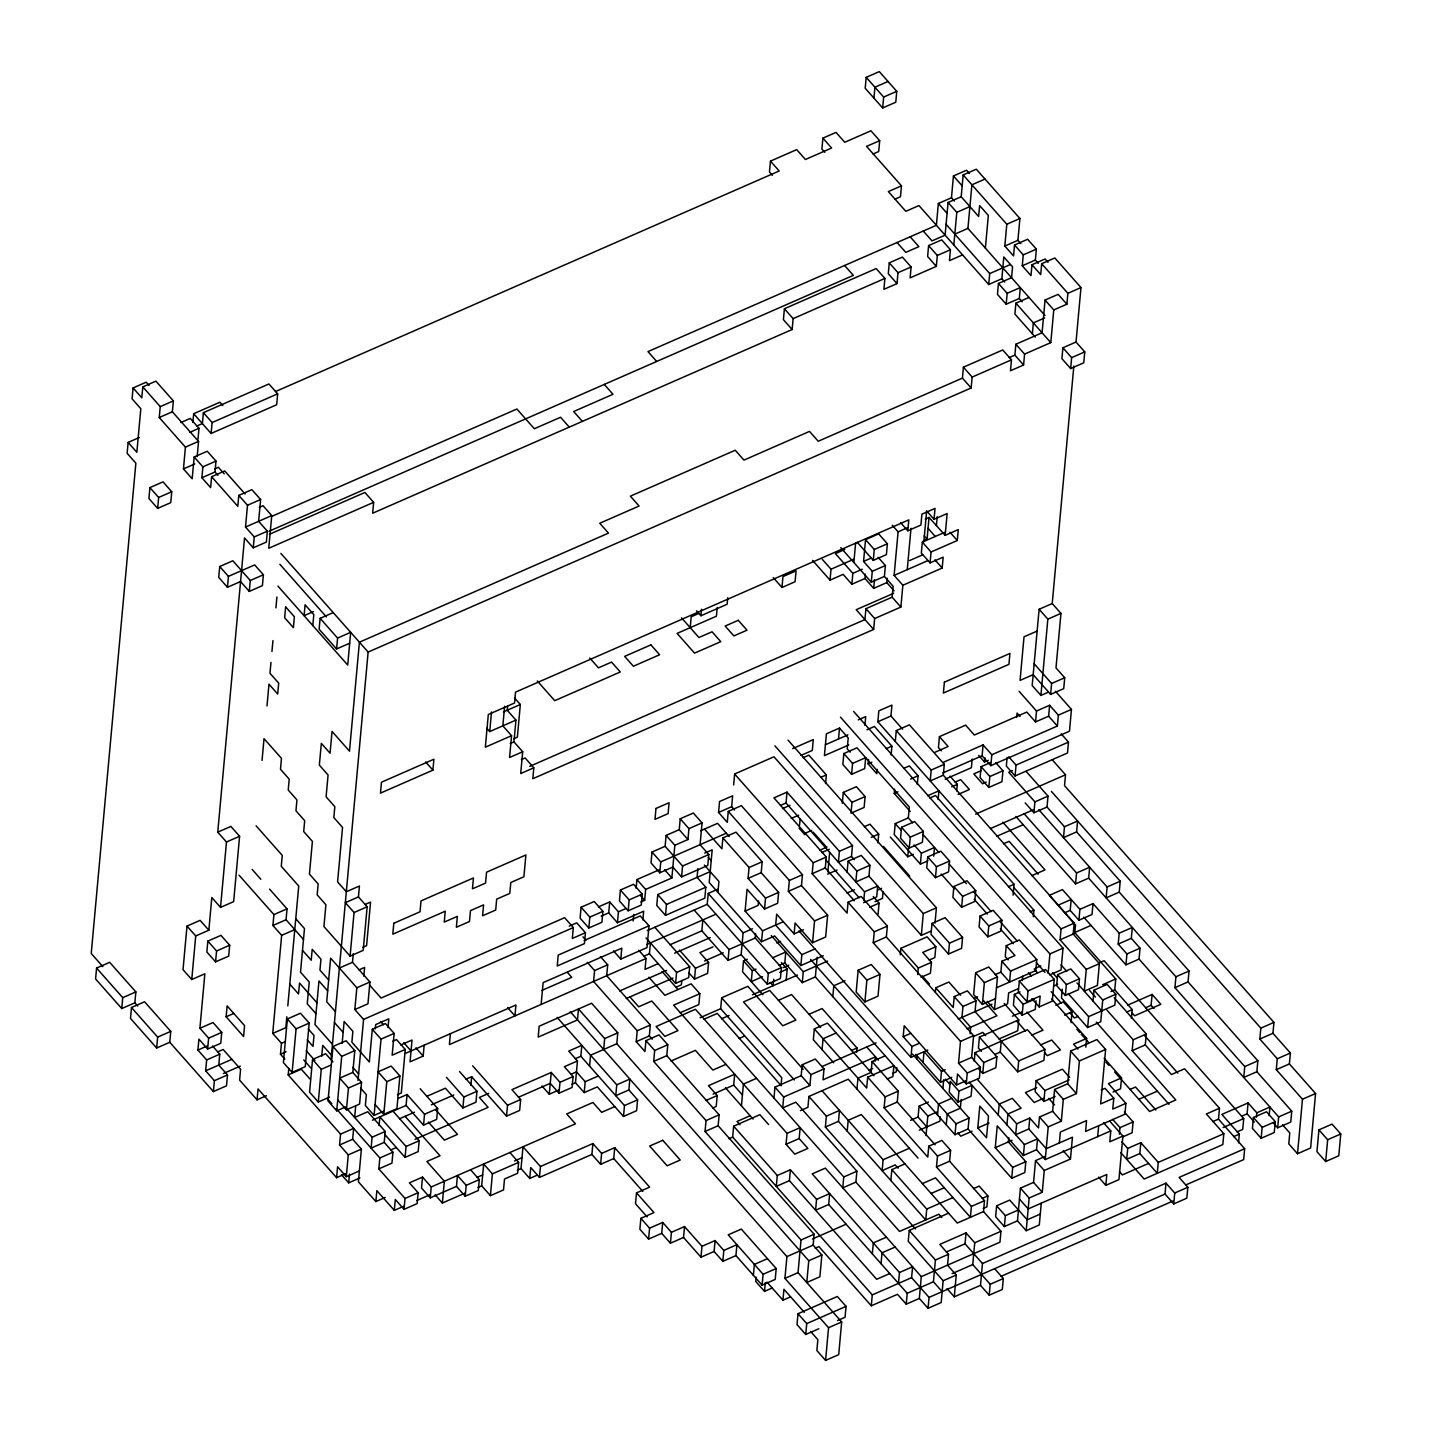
<?xml version="1.0" encoding="UTF-8"?>
<svg xmlns="http://www.w3.org/2000/svg" width="1432" height="1432" viewBox="0 0 1432 1432"><rect width="100%" height="100%" fill="white"/><g stroke="black" fill="none" stroke-linecap="round" stroke-linejoin="round"><path stroke-width="1.5" d="M139.351 437.494L128.128 442.416L127.126 453.317L135.861 463.18L91.236 953.497L102.871 966.654M149.107 385.494L146.189 382.201L133.087 387.947L132.084 398.83L140.819 408.693L136.846 452.279L128.128 442.416M197.151 456.629L198.547 441.378L172.359 411.79L173.362 400.888L155.909 381.163L142.806 386.909L141.804 397.81L133.087 387.947M96.571 968.068L95.586 978.969L121.756 1008.558L134.859 1002.812L135.861 991.911L109.673 962.322L96.571 968.068L122.74 997.657L121.756 1008.558M149.912 487.614L148.928 498.515L157.645 508.378L170.766 502.632L171.751 491.731L163.033 481.868L149.912 487.614L158.648 497.477L157.645 508.378M217.915 475.281L214.997 472.005L215.999 461.104L207.264 451.241L194.161 456.987L192.174 478.771L183.457 468.908L185.426 447.124L159.256 417.535L160.259 406.634L142.806 386.909M131.476 1007.519L130.473 1018.421L156.661 1048.009L169.764 1042.263L170.748 1031.362L144.578 1001.774L131.476 1007.519L157.645 1037.108L156.661 1048.009M192.873 422.422L193.66 413.723L219.884 402.231L222.801 405.525M198.01 439.176L198.994 428.293L190.277 418.43L180.915 422.53M193.66 413.723L211.113 433.449L276.662 404.737L277.665 393.836L268.93 383.973L203.38 412.685L202.395 423.586L196.775 426.038M245.087 493.986L224.717 470.967L211.614 476.713L210.611 487.614L201.894 477.733L202.879 466.85L194.161 456.987M211.113 433.449L212.115 422.547L203.38 412.685M191.763 979.524L195.719 935.955L208.839 930.209L200.104 920.346L187.001 926.092L183.028 969.661L191.763 979.524L204.865 973.796L199.907 1028.266L208.642 1038.128L207.64 1049.029L220.743 1043.284L221.745 1032.4L213.01 1022.538L199.907 1028.266M249.293 591.398L250.278 580.497L232.825 560.771L219.722 566.517L218.738 577.418L227.455 587.281L240.558 581.535L249.293 591.398L262.396 585.652L263.399 574.769L254.663 564.906L228.44 576.38L227.455 587.281M217.754 832.153L230.874 826.407L239.591 836.27L233.649 901.641L220.528 907.387L226.489 842.016L217.754 832.153L244.532 537.949L253.249 547.812L266.37 542.084L267.354 531.183L258.637 521.32L260.606 499.517L251.889 489.655L238.786 495.4L237.784 506.302L211.614 476.713M212.491 1045.969L219.758 1054.185L218.774 1065.086L227.491 1074.949L226.507 1085.832L213.386 1091.578L214.388 1080.677L205.653 1070.814L206.656 1059.931L197.92 1050.068L198.923 1039.167L207.64 1049.029M207.837 941.11L206.852 951.994L215.57 961.857L228.69 956.129L229.675 945.227L220.958 935.364L207.837 941.11L216.572 950.973L215.57 961.857M208.839 930.209L211.811 897.524L220.528 907.387M253.249 547.812L254.252 536.928L245.516 527.066L247.503 505.263L238.786 495.4M226.131 1016.792L227.115 1005.891L244.568 1025.616L243.583 1036.517L226.131 1016.792L233.613 1013.516M259.264 507.358L263.023 505.711L271.74 515.574L268.769 548.259L373.645 502.346L364.909 492.465L269.395 534.297M262.038 760.446L264.025 738.644L281.478 758.369L280.493 769.27L289.21 779.133L288.226 790.034L296.943 799.897L295.959 810.798L304.676 820.661L303.691 831.545L312.409 841.407L309.437 874.093L318.155 883.974L317.17 894.857L325.905 904.72L323.918 926.522L350.088 956.111L363.191 950.365L367.165 906.778L358.447 896.915L359.432 886.014L346.329 891.76L337.594 881.897L342.552 827.428L333.835 817.565L334.82 806.663L326.102 796.801L328.071 774.998L319.354 765.135L321.341 743.351L330.058 753.214L332.045 731.43L349.498 751.156L359.414 642.198L608.493 533.116L599.757 523.253L639.084 506.033L630.366 496.17L735.225 450.239L743.96 460.102L809.51 431.39L818.227 441.253L962.429 378.102L963.414 367.201L1002.74 349.981L1011.475 359.844L1010.473 370.745L1023.594 364.999L1024.578 354.116L1015.861 344.253L1042.066 332.761L1045.056 300.076L1058.159 294.33L1066.876 304.193L1053.773 309.939L1050.802 342.624L1024.578 354.116M266.996 705.958L268.983 684.174L277.701 694.037L278.703 683.136L269.968 673.273L270.97 662.372M271.955 651.488L272.957 640.587M275.929 607.902L276.913 597.001M266.424 1095.731L257.062 1099.83L258.046 1088.929L336.592 1177.695L345.953 1173.596M284.825 1059.107L280.457 1054.185L281.46 1043.284L272.724 1033.421L281.656 935.347L272.921 925.484L273.924 914.601L239.019 875.149M303.495 939.482L286.042 919.756L287.026 908.855L269.574 889.129M312.803 625.569L313.805 614.668L305.07 604.805L304.085 615.688L313.447 611.589M333.244 612.592L320.124 618.338L319.139 629.239L336.592 648.965L349.694 643.219M286.83 1016.774L285.845 1027.675L272.724 1033.421M287.814 1005.891L298.733 886.032L281.281 866.306L282.265 855.405L256.095 825.817M287.367 1018.975L283.393 1062.562L292.128 1072.425L305.231 1066.679L309.205 1023.092L300.469 1013.229L287.367 1018.975L296.084 1028.838L292.128 1072.425M359.414 1170.928L346.293 1176.674L348.28 1154.872L339.563 1145.009L340.548 1134.108L288.19 1074.931L288.799 1068.397M336.592 648.965L337.576 638.063L320.124 618.338M332.922 1061.935L325.655 1053.719L312.552 1059.465L309.58 1092.151L318.298 1102.014L329.539 1097.091M321.735 1056.225L322.719 1045.342L331.454 1055.205M318.298 1102.014L321.269 1069.328L312.552 1059.465M373.645 502.346L372.642 513.229L792.129 329.521L793.131 318.62L784.396 308.757L876.169 268.572L884.887 278.435L883.902 289.336L897.005 283.59L898.007 272.707L889.272 262.844L902.375 257.098L911.11 266.961L910.125 277.862L936.331 266.37L937.333 255.469L928.598 245.606L941.719 239.878L950.436 249.741L949.452 260.624L962.555 254.896M331.06 1059.555L368.131 652.061L280.887 553.414M337.737 1099.955L346.455 1109.818L359.575 1104.072L361.544 1082.288L352.827 1072.425L354.814 1050.623L346.079 1040.76L332.976 1046.506L328.017 1100.975L336.735 1110.838L346.096 1106.739M342.159 1043.266L344.145 1021.481L352.863 1031.344L351.878 1042.245L369.331 1061.971L372.302 1029.286L385.405 1023.54L394.14 1033.403L392.153 1055.187L405.256 1049.459L396.539 1039.596L392.798 1041.225M350.088 956.111L354.062 912.524L345.327 902.661L358.447 896.915M336.735 1110.838L341.693 1056.369L332.976 1046.506M358.018 1080.426L363.567 1019.423L354.85 1009.56L367.952 1003.814L369.939 982.012L352.487 962.286L353.292 953.569M336.592 1177.695L337.576 1166.812L346.293 1176.674M354.85 1009.56L356.837 987.758L330.649 958.169L326.693 1001.756L335.41 1011.618M346.455 1109.818L348.441 1088.016L339.724 1078.153L352.827 1072.425M363.817 976.159L364.605 967.441L358.985 969.912M359.933 1177.927L348.692 1182.85L349.498 1174.133M385.226 1197.456L375.864 1201.555L358.412 1181.83L361.401 1149.126L352.666 1139.263L353.65 1128.38L340.548 1134.108M355.637 1106.578L354.653 1117.479L367.755 1111.733L385.208 1131.459L384.224 1142.36L392.941 1152.223L391.956 1163.124L378.836 1168.87L405.023 1198.459L404.021 1209.342L417.142 1203.614L418.126 1192.713L409.409 1182.85L422.512 1177.104L431.247 1186.967L430.244 1197.868L456.468 1186.376L457.452 1175.493L466.188 1185.356L465.185 1196.239L478.306 1190.511L479.29 1179.61L470.573 1169.747M375.291 1028.928L375.685 1024.578L388.806 1018.832L388 1027.549M347.385 1109.263L372.105 1137.205L371.103 1148.106L384.224 1142.36M383.454 1111.322L374.092 1115.421L381.019 1039.149L372.302 1029.286M379.086 1125.606L379.874 1116.888L406.062 1146.477L405.059 1157.378L418.18 1151.632L419.164 1140.749L392.995 1111.16M375.864 1201.555L376.867 1190.654L394.319 1210.38L403.681 1206.281M378.836 1168.87L379.838 1157.969L336.216 1108.654M383.794 1114.382L386.783 1081.697L378.048 1071.834L391.169 1066.088L399.886 1075.951L396.915 1108.637L383.794 1114.382L375.077 1104.519M405.256 1049.459L401.3 1093.028L397.541 1094.674M432.911 770.148L433.896 759.246L381.467 782.212L380.482 793.113L432.911 770.148L425.644 761.931M394.319 1210.38L395.304 1199.479L404.021 1209.342M420.202 1088.767L437.655 1108.493L436.653 1119.394L423.55 1125.14L406.097 1105.414L407.082 1094.513L397.72 1098.612M400.817 1044.948L412.04 1040.044L410.053 1061.828L423.174 1056.082L424.158 1045.199M423.55 1125.14L424.534 1114.239L407.082 1094.513M422.512 1177.104L421.527 1188.005L430.244 1197.868M450.382 1033.707L449.397 1044.608L646.029 958.491L638.762 950.275M464.845 1193.178L442.363 1203.023L444.35 1181.221L426.897 1161.495L440 1155.767L405.095 1116.316M507.626 705.887L507.214 710.236L515.95 720.099L489.726 731.573L491.516 711.972M459.529 1071.548L476.981 1091.274L475.979 1102.175L462.876 1107.921L463.861 1097.019L446.408 1077.294M504.619 706.227L502.847 725.845L511.564 735.708L509.577 757.492L522.698 751.746L513.963 741.883L515.95 720.099M470.842 1085.42L471.647 1076.703L466.027 1079.173M514.518 697.921L520.335 704.49L517.364 737.176L513.605 738.822M490.424 1195.666L481.689 1185.803L483.676 1164.001L492.393 1173.864L490.424 1195.666L503.527 1189.92L504.512 1179.019L517.632 1173.291L518.617 1162.39L509.899 1152.527M522.698 751.746L520.711 773.548L533.814 767.803L525.097 757.94L521.337 759.587M533.814 767.803L532.829 778.704L873.663 629.436L874.648 618.534L865.93 608.672L892.136 597.198L893.138 586.297L884.403 576.434L885.406 565.533L878.138 557.317M628.863 1089.967L615.76 1095.695L616.745 1084.812L629.865 1079.066L628.863 1089.967L637.598 1099.83L636.596 1110.713L623.493 1116.459L624.477 1105.558L580.855 1056.243L581.84 1045.342L568.737 1051.088L577.454 1060.951L564.351 1066.697L573.086 1076.56L572.084 1087.461L558.981 1093.189L559.966 1082.306L551.248 1072.443L511.922 1089.662L520.639 1099.525L519.655 1110.427L506.534 1116.154L507.537 1105.271L472.632 1065.82M537.233 1175.153L529.75 1178.447L521.015 1168.566L523.002 1146.781L540.455 1166.507L539.47 1177.408L591.899 1154.443L592.884 1143.542L540.455 1166.507M541.153 1004.423L543.14 982.621L621.792 948.181L620.79 959.082L647.013 947.59L649 925.806L640.265 915.943L584.095 940.538M529.75 1178.447L530.735 1167.545L539.47 1177.408M558.623 1090.128L549.262 1094.227L551.248 1072.443M369.438 984.912L381.073 998.068L564.602 917.697L573.319 927.56L572.335 938.461L585.437 932.715L576.72 922.852L569.22 926.128M581.088 907.244L580.103 918.145L588.821 928.008L601.941 922.262L602.926 911.379L594.208 901.516L581.088 907.244L589.823 917.107L588.821 928.008M585.437 932.715L584.453 943.616L558.229 955.09L557.227 965.991L649 925.806M623.493 1116.459L597.323 1086.87L584.202 1092.616L575.485 1082.753L577.454 1060.951M587.317 962.34L594.584 970.556L593.582 981.457L637.222 1030.772L636.22 1041.673L644.955 1051.536L645.939 1040.634L659.042 1034.889L667.777 1044.751L666.793 1055.652L719.133 1114.83L718.148 1125.731L814.128 1234.223L813.143 1245.124L821.861 1254.987L819.874 1276.771L806.771 1282.517L808.758 1260.733L616.798 1043.731L617.783 1032.83L591.613 1003.241L539.166 1026.207L538.181 1037.108L577.508 1019.888L578.492 1008.987L604.68 1038.576L603.678 1049.477M584.202 1092.616L585.205 1081.715L576.47 1071.852L570.849 1074.304M589.572 1066.106L590.575 1055.223L616.798 1043.731M642.878 919.953L643.666 911.235L617.443 922.709L608.725 912.846L609.71 901.945L598.469 906.868M600.42 956.594L607.687 964.81L606.703 975.711L650.325 1025.026L649.34 1035.927L652.24 1039.22M617.443 922.709L618.445 911.808L609.71 901.945M620.414 890.024L619.43 900.925L628.165 910.788L641.268 905.042L642.252 894.141L633.535 884.278L620.414 890.024L629.149 899.887L628.165 910.788M601.619 1153.404L614.722 1147.676L613.737 1158.56L600.617 1164.306L601.619 1153.404L592.884 1143.542M633.159 920.973L633.75 914.439M636.13 888.288L636.918 879.57L659.4 869.725M640.909 901.981L644.651 900.334L645.653 889.433L636.918 879.57M679.233 829.665L666.113 835.411L665.128 846.294L652.008 852.04L651.023 862.941L659.758 872.804L672.861 867.058L681.578 876.921L707.802 865.447L708.786 854.546L700.069 844.683L702.056 822.899L693.321 813.036L680.218 818.764L679.233 829.665L687.951 839.528L674.848 845.274L671.859 877.959L645.653 889.433M646.029 958.491L645.027 969.392L658.147 963.647M654.8 927.274L689.687 966.743L688.702 977.626L675.6 983.372L649.412 953.784L650.414 942.883M710.2 871.623L657.771 894.588L656.769 905.489L665.504 915.352L704.83 898.133L705.815 887.231L697.098 877.368L697.885 868.651M659.758 872.804L660.743 861.903L652.008 852.04M614.722 1147.676L649.627 1187.128L636.524 1192.856L635.522 1203.757L647.157 1216.914M690.224 627.663L691.208 616.762L698.691 613.487M665.504 915.352L666.489 904.451L657.771 894.588M810.584 1331.42L817.851 1339.636L816.867 1350.537L825.584 1360.4L838.705 1354.654L841.676 1321.969L798.036 1272.654L801.025 1239.969L705.045 1131.477L706.03 1120.576L653.672 1061.398L654.675 1050.497L645.939 1040.634M636.524 1192.856L653.977 1212.582L640.856 1218.328L639.871 1229.229L648.589 1239.092L661.709 1233.346L662.694 1222.445L649.591 1228.191L648.589 1239.092M727.742 597.717L727.134 604.25L700.928 615.742L701.519 609.209M681.578 876.921L682.581 866.02L665.128 846.294M687.951 839.528L688.935 828.627L680.218 818.764M675.6 983.372L676.584 972.471L646.047 937.96M681.775 980.49L681.381 984.858L675.761 987.31M717.235 607.472L716.43 616.19L677.103 633.409L694.556 653.135L720.779 641.643L712.044 631.78L698.941 637.526L681.489 617.801M671.411 1232.308L684.532 1226.58L683.529 1237.463L670.427 1243.209L671.411 1232.308L662.694 1222.445M712.975 946.874L699.872 952.602L708.589 962.465L707.605 973.366L694.502 979.112L695.487 968.211L679.484 950.132M873.072 154.012L878.693 151.541L879.678 140.658L870.96 130.795L844.737 142.269L836.019 132.406L822.899 138.152L831.634 148.015L805.41 159.489L796.693 149.626L770.47 161.118L769.467 172.001L772.385 175.295M717.575 889.326L708.213 893.425L743.118 932.876L741.132 954.661L728.029 960.407L701.859 930.818L702.843 919.917M755.631 933.664L755.237 938.032L781.407 967.62L780.422 978.521L767.319 984.249L768.304 973.366L707.229 904.326L708.213 893.425M648.893 977.215L664.878 995.294L691.101 983.82L699.836 993.683L698.834 1004.584L680.111 1012.782M803.477 929.798L794.116 933.897L795.1 922.996L812.553 942.739L825.655 936.993L827.642 915.191L801.472 885.602L802.457 874.719L741.382 805.661L728.262 811.407L727.277 822.308L718.56 812.445L719.544 801.544L732.647 795.798L731.663 806.699L734.562 809.993M717.933 892.387L718.936 881.486L704.383 865.053M823.328 955.717L800.846 965.562L774.676 935.973L761.555 941.701L762.558 930.818L745.105 911.092L747.092 889.29L764.545 909.016L777.648 903.27L778.632 892.387L761.18 872.661L762.182 861.76L736.012 832.171L722.892 837.917L721.907 848.8L704.455 829.074M733.649 784.915L734.634 774.014L773.96 756.794L852.488 845.56L851.503 856.461L854.403 859.737M781.156 1084.275L781.747 1077.741L720.672 1008.701L721.656 997.8L747.88 986.326L782.785 1025.777L795.888 1020.032L769.718 990.443L743.494 1001.935L803.119 1069.328M784.396 308.757L783.411 319.658L792.129 329.521M701.984 1246.305L715.087 1240.559L714.103 1251.461L700.982 1257.189L701.984 1246.305L684.532 1226.58M728.029 960.407L729.013 949.506L694.126 910.054M742.42 1094.961L733.703 1085.098L734.688 1074.215L708.464 1085.689L717.199 1095.552L716.197 1106.453L712.456 1108.082M764.545 909.016L765.529 898.115L748.077 878.389L749.079 867.506L722.892 837.917M747.289 959.207L743.53 960.854L742.546 971.755L762.898 994.757M781.979 587.478L782.964 576.577L796.085 570.849L795.082 581.732L781.979 587.478L773.262 577.615M822.899 138.152L821.914 149.035L824.814 152.329M898.49 1283.394L899.475 1272.511L812.23 1173.882L825.333 1168.136L921.313 1276.628L919.326 1298.43L906.223 1304.158L897.506 1294.295L871.283 1305.787L872.267 1294.886L732.665 1137.08L733.649 1126.178L759.873 1114.687L768.59 1124.55M723.822 1250.422L736.925 1244.677L735.923 1255.578L722.82 1261.323L723.822 1250.422L715.087 1240.559M743.53 960.854L752.265 970.717L751.281 981.618L762.504 976.696M758.602 900.979L758.208 905.346L745.105 911.092M741.436 1105.862L743.423 1084.078L756.526 1078.332M863.782 900.513L864.57 891.796L786.043 803.012L787.027 792.129L773.924 797.857L826.282 857.034L825.279 867.935L854.367 900.817M773.71 979.202L773.101 985.735L770.201 982.442M753.375 1275.303L754.378 1264.402L767.48 1258.674M812.553 942.739L814.54 920.937L788.352 891.348L789.354 880.447L728.262 811.407M756.186 1277.129L755.774 1281.497L764.509 1291.36L771.991 1288.084M817.153 957.292L815.363 976.893L802.26 982.638L784.808 962.913L785.792 952.012L772.689 957.757M866.199 77.346L865.197 88.229L882.649 107.955L895.77 102.227L896.754 91.326L879.302 71.6L866.199 77.346L883.651 97.072L882.649 107.955M773.978 1098.058L774.963 1087.157L801.186 1075.683L802.171 1064.782L815.291 1059.036L824.009 1068.899L823.024 1079.8L875.453 1056.834L875.059 1061.202M799.557 825.262L800.166 818.71M786.222 979.989L787.206 969.106L781.389 962.519M762.11 1285.166L763.095 1274.265L728.19 1234.814L741.311 1229.086L776.216 1268.537L775.213 1279.42L762.11 1285.166L735.923 1255.578M764.509 1291.36L765.297 1282.642M865.375 574.143L864.982 578.51L851.861 584.238L843.144 574.375L830.023 580.121L831.025 569.22L822.29 559.357M873.932 98.092L874.916 87.209L888.037 81.463M774.963 1087.157L783.698 1097.019L782.695 1107.921L795.816 1102.175L856.891 1171.215L855.889 1182.116L899.529 1231.431L938.855 1214.211L941.755 1217.504M777.29 1175.493L776.287 1186.394L789.408 1180.648L790.392 1169.747L777.29 1175.493L733.649 1126.178M800.846 965.562L801.848 954.661L775.661 925.072L776.663 914.171L794.116 933.897M787.045 1133.392L800.148 1127.646L799.163 1138.547L807.881 1148.41L794.778 1154.138L786.043 1144.275L787.045 1133.392L673.613 1005.157L699.836 993.683M802.26 982.638L803.245 971.737L771.257 935.579M965.902 1080.838L956.54 1084.937L957.525 1074.036L966.26 1083.917L979.363 1078.171L980.365 1067.27L971.63 1057.407L973.617 1035.622L886.354 936.976L887.357 926.092L861.169 896.504L848.066 902.232L847.082 913.133L812.177 873.681L813.161 862.78L734.634 774.014M825.566 783.608L826.353 774.891L808.901 755.165L803.28 757.635M790.446 1296.909L782.946 1300.184L783.948 1289.283L804.301 1312.303M825.584 1360.4L828.555 1327.715L784.933 1278.4L786.92 1256.598L570.24 1011.672M851.861 584.238L852.863 573.355L835.411 553.611L844.773 549.512M853.848 562.454L855.638 542.835M838.525 738.984L839.51 728.082L826.407 733.828L824.42 755.613L848.764 744.962M827.875 871.945L829.665 852.326M873.985 1075.736L827.445 1023.128L814.343 1028.874L813.34 1039.757L833.71 1062.777M918.055 1158.13L848.245 1079.209L808.919 1096.447L807.934 1107.33L800.434 1110.623M783.698 1097.019L809.903 1085.546L810.906 1074.644L802.171 1064.782M912.685 822.827L908.318 817.887L909.32 806.986L856.962 747.808L843.842 753.554L842.857 764.455L851.592 774.318L864.695 768.572L865.68 757.671L852.577 763.417L851.592 774.318M889.272 262.844L888.288 273.727L897.005 283.59M884.403 576.434L871.3 582.18L872.285 571.279L863.568 561.416L865.555 539.631L878.657 533.885L887.393 543.748L886.39 554.649L873.287 560.377L857.285 542.298M842.285 803.316L843.269 792.433L856.39 786.687L865.107 796.55L864.123 807.451L851.002 813.179L852.004 802.296L843.269 792.433M787.027 792.129L839.385 851.306L838.4 862.189L851.503 856.461M837.577 1320.537L845.059 1317.261L846.061 1306.36L837.326 1296.497L798 1313.735L797.015 1324.618L805.733 1334.481L818.836 1328.753M822.075 1049.62L823.06 1038.737L836.163 1032.991M879.678 140.658L866.575 146.386L901.48 185.838L900.477 196.739L894.857 199.209M865.93 608.672L864.928 619.573L529.715 766.371M832.815 996.618L833.818 985.735L845.041 980.813M873.287 560.377L874.272 549.494L865.555 539.631M816.562 1199.336L815.578 1210.237L828.681 1204.491L829.683 1193.608L816.562 1199.336L790.392 1169.747M847.118 872.07L848.102 861.169L861.223 855.423L869.94 865.286L868.956 876.187L921.313 935.364L930.675 931.265M805.733 1334.481L806.735 1323.598L798 1313.735M887.213 578.26L886.802 582.627L873.699 588.373L874.487 579.656M915.549 1228.978L825.369 1127.056L826.371 1116.172L808.919 1096.447M864.928 725.326L865.733 716.609L858.233 719.884M848.102 861.169L856.837 871.032L855.835 881.933L868.956 876.187M877.207 769.36L876.814 773.727L868.078 763.865L868.49 759.497M904.935 1163.858L891.832 1169.604L926.737 1209.056L925.734 1219.957L838.49 1121.328L839.474 1110.427L826.371 1116.172M895.286 741.49L896.289 730.588L909.392 724.843L944.297 764.294L943.312 775.195L1074.197 923.157L1073.194 934.04L1099.382 963.629L1097.395 985.431L1084.275 991.159L1086.262 969.374L1060.092 939.786L1061.076 928.885L877.852 721.764L878.836 710.863L891.939 705.117L890.955 716.018L902.59 729.174M858.162 970.252L856.175 992.054L864.91 1001.917L878.013 996.171L880 974.387L871.265 964.524L858.162 970.252L866.879 980.114L864.91 1001.917M874.648 618.534L900.871 607.061L902.858 585.258L894.123 575.395L898.097 531.827L892.279 525.24M847.207 1131.191L848.209 1120.289L861.312 1114.543L957.292 1223.035L983.516 1211.562L984.5 1200.66L949.595 1161.209L950.597 1150.308L941.862 1140.445L928.759 1146.191L927.775 1157.092L884.135 1107.777L885.137 1096.876L867.685 1077.15L893.89 1065.677L892.906 1076.56L887.285 1079.03M629.937 996.923L638.672 1006.786L651.775 1001.04L677.945 1030.628L664.842 1036.374L656.125 1026.511L695.451 1009.292L843.77 1176.961L842.786 1187.862L855.889 1182.116M928.598 245.606L927.614 256.507L936.331 266.37M856.622 1052.359L857.016 1048.009L822.111 1008.558L809.008 1014.286M877.923 842.804L878.711 834.086L869.994 824.223L864.373 826.676M856.962 1089.072L857.965 1078.189L871.068 1072.443L872.07 1061.542L885.173 1055.814M902.858 585.258L942.184 568.039L943.169 557.155L930.066 562.883L931.051 552L957.274 540.508L958.259 529.607L945.156 535.353L947.143 513.569L934.022 519.297L935.024 508.414L921.904 514.142L920.919 525.043L907.816 530.789L908.801 519.888L515.538 692.121L514.535 703.023L488.312 714.496L485.341 747.182L511.564 735.708M969.464 173.523L966.564 170.229L953.443 175.975L951.474 197.759L938.354 203.505L936.385 225.307L647.98 351.592L656.697 361.473M966.26 1083.917L967.244 1073.016L958.527 1063.153L960.514 1041.35L873.252 942.721L874.236 931.82L848.066 902.232M907.244 569.668L911.003 528.265M891.116 754.915L891.903 746.197L874.451 726.472L866.969 729.747M878.102 914.028L879.087 903.127L873.269 896.557M883.079 891.885L882.47 898.419L874.988 901.695M867.685 1077.15L866.682 1088.052L814.343 1028.874M910.251 811.532L894.266 793.453L894.66 789.104M1020.837 243.601L1017.919 240.308L1019.906 218.523L976.284 169.209L963.163 174.937L961.194 196.739L948.073 202.467L945.102 235.17L931.999 240.898L923.264 231.035M908.318 817.887L895.215 823.633L894.212 834.534L920.4 864.123L927.882 860.829M944.798 532.292L922.333 542.137L921.331 553.02L930.066 562.883M923.855 541.743L926.629 511.242M923.318 540.848L927.059 539.22L929.046 517.417L925.287 519.064M953.819 245.033L956.809 212.33L948.073 202.467M901.534 827.302L900.549 838.203L909.266 848.066L922.387 842.32L923.372 831.419L914.654 821.556L901.534 827.302L910.269 837.165L909.266 848.066M936.421 525.49L937.226 516.773M913.365 854.295L907.745 856.766L908.532 848.048M872.321 1253.806L873.305 1242.922L886.408 1237.176M900.28 954.858L900.871 948.324L927.095 936.85L935.83 946.713L934.827 957.596L929.207 960.067M822.022 1090.701L883.114 1159.741L882.112 1170.642L895.215 1164.896L898.133 1168.19M917.286 784.503L918.073 775.786L909.356 765.923L903.735 768.375M1045.002 315.523L967.925 228.386L971.898 184.8L985.001 179.072M896.701 1067.502L896.289 1071.852L892.548 1073.499M881.038 1263.668L882.023 1252.785L895.143 1247.039M935.06 1144.777L897.255 1102.031L898.24 1091.13L872.07 1061.542M927.793 1050.032L910.931 1057.407L911.915 1046.524L903.198 1036.661L904.183 1025.759L956.54 1084.937M890.847 1180.505L891.832 1169.604M920.4 864.123L921.385 853.221L914.117 845.005M896.289 730.588L931.194 770.04L930.191 780.941L943.312 775.195M927.721 856.891L926.719 867.792L935.454 877.655L948.557 871.909L949.541 861.026L940.824 851.163L927.721 856.891L936.438 866.754L935.454 877.655M917.733 974.583L918.324 968.05L900.871 948.324M921.313 935.364L923.282 913.58L774.963 745.893M1035.533 721.925L1036.517 711.024L1049.62 705.278L1048.636 716.179L1035.533 721.925L1026.798 712.062L974.369 735.028L965.633 725.147L939.428 736.639L938.425 747.54L941.343 750.816M368.131 652.061L971.147 387.965L972.149 377.081L963.414 367.201M985.377 248.112L988.348 215.427L979.631 205.564L978.629 216.465L961.194 196.739M938.121 799.521L938.927 790.804L927.685 795.727M933.7 856.193L934.505 847.476L921.385 853.221M916.731 1058.892L917.124 1054.543M1006.177 304.21L1007.179 293.309L1020.282 287.564L1019.298 298.465L1006.177 304.21L997.46 294.348L998.444 283.447L1011.565 277.701L1012.549 266.817L1003.814 256.955L1001.845 278.739L988.724 284.485L989.727 273.584L946.087 224.269M932.017 923.443L931.015 934.326L948.467 954.052L961.588 948.324L962.572 937.423L945.12 917.697L932.017 923.443L949.47 943.169L948.467 954.052M935.83 946.713L922.709 952.441L931.444 962.304L930.442 973.205L921.08 977.304M935.007 923.085L936.403 907.834L788.065 740.147M926.808 1126.912L918.091 1117.049L919.076 1106.148L928.437 1102.049M923.049 1062.562L924.034 1051.679L941.486 1071.404L940.502 1082.306L951.743 1077.383M948.575 1213.173L909.248 1230.41L908.246 1241.293L943.151 1280.745L941.164 1302.547L928.061 1308.293L919.326 1298.43M906.223 1304.158L907.208 1293.275L828.681 1204.491M935.382 992.143L935.776 987.776L948.897 982.03L960.532 995.186M1038.289 263.327L1035.372 260.033L1036.374 249.132L1027.639 239.269L1014.536 245.015L1013.534 255.916L1004.817 246.053L1006.803 224.251L963.163 174.937M928.061 1308.293L929.046 1297.392L911.593 1277.666L912.596 1266.765L899.475 1272.511M956.701 790.876L957.292 784.342L950.025 776.126M926.021 1135.63L927.811 1116.011L919.076 1106.148M953.891 886.48L952.907 897.381L961.624 907.244L974.727 901.498L975.729 890.615L966.994 880.752L953.891 886.48L962.608 896.342L961.624 907.244M937.53 1114.991L938.515 1104.09L951.618 1098.344M972.185 758.996L971.397 767.713L945.174 779.187M940.323 1116.817L939.929 1121.167L919.326 1130.188M942.9 1088.481L943.688 1079.764M922.387 1183.584L935.508 1177.856L970.395 1217.307L971.397 1206.406L936.492 1166.955L937.477 1156.054L928.759 1146.191M1028.999 297.426L1015.897 303.172L1014.912 314.073L1035.264 337.093M974.225 1061.416L975.031 1052.699L1027.46 1029.733L1044.912 1049.459L1043.928 1060.36L1017.704 1071.834L1018.689 1060.951L975.067 1011.618L976.051 1000.735L967.334 990.872L954.231 996.6L953.229 1007.502L935.776 987.776M1047.991 262.289L1045.091 258.995L1031.989 264.741L1030.986 275.642L1022.269 265.779L1023.254 254.878L1014.536 245.015M1023.594 364.999L1014.858 355.136L1015.861 344.253M946.248 1124.854L947.25 1113.953L960.353 1108.207L961.141 1099.49M942.167 1291.646L933.431 1281.783L935.418 1259.999L909.248 1230.41M990.479 762.576L981.117 766.675L980.114 777.576L988.85 787.439L1001.952 781.693L1002.937 770.792L995.67 762.576M1055.474 691.316L1071.458 709.413L1069.489 731.197L990.819 765.637L982.101 755.774L983.086 744.891L943.76 762.11M988.241 760.32L984.5 761.967L984.894 757.6M954.231 996.6L962.948 1006.481L961.964 1017.364L970.681 1027.227L970.091 1033.761M912.363 1053.97L969.07 1118.07L968.086 1128.971L954.983 1134.717L955.967 1123.816L810.548 959.422M957.954 1102.031L958.939 1091.13L950.222 1081.267L949.219 1092.168L957.954 1102.031L971.057 1096.286L972.059 1085.384L958.939 1091.13M988.85 787.439L989.834 776.538L981.117 766.675M990.819 765.637L991.821 754.754L983.086 744.891M948.521 1254.253L947.537 1265.154L956.254 1275.017L954.285 1296.801L980.49 1285.327L982.477 1263.525L965.025 1243.799L966.027 1232.898L939.804 1244.39L948.521 1254.253L935.418 1259.999M1032.365 333.799L1033.349 322.898L1044.59 317.976M980.061 916.068L979.076 926.969L987.794 936.832L1000.914 931.086L1001.899 920.203L993.182 910.34L980.061 916.068L988.796 925.931L987.794 936.832M1017.973 988.832L1008.611 992.931L1007.609 1003.814L994.506 1009.56L997.477 976.875L988.76 967.012L975.639 972.758L973.653 994.542L982.388 1004.405L995.491 998.659M1076.023 342.033L1062.92 347.779L1061.918 358.68L1070.653 368.543L1083.756 362.797L1084.758 351.896L1076.023 342.033L1080.981 287.564L1054.811 257.975L1041.691 263.721L1040.706 274.604L1031.989 264.741M1004.19 1003.438L1018.743 1019.87L979.416 1037.09L978.414 1047.991L981.332 1051.285M982.388 1004.405L984.375 982.621L975.639 972.758M1007.126 757.367L1006.338 766.084L1015.055 775.947L1067.502 752.981L1068.487 742.098L1061.219 733.864M977.805 1127.933L979.792 1106.148L988.51 1116.011L986.523 1137.796L977.805 1127.933L989.047 1123.01M979.416 1037.09L996.869 1056.816L995.867 1067.717L982.764 1073.463L983.748 1062.562L975.031 1052.699M1016.684 717.45L1017.078 713.082L1019.996 716.376M1015.055 775.947L1016.058 765.064L1008.772 756.83M994.596 1268.68L1003.313 1278.543L1002.328 1289.444L989.226 1295.19L990.21 1284.289L972.758 1264.563L974.744 1242.761L966.027 1232.898M1001.863 961.266L1010.58 971.129L1009.596 982.03L1000.861 972.167L1001.863 961.266L1014.966 955.538L1006.249 945.657L1019.351 939.929L1036.804 959.655L1035.819 970.556L996.493 987.776M1006.249 945.657L1005.246 956.558L1008.164 959.852M1013.068 895.179L1014.053 884.278L935.526 795.512L929.905 797.964M1073.839 366.019L1052.234 603.534L1039.113 609.28L1032.186 685.552L1040.903 695.415L1048.403 692.139M1066.876 304.193L1067.878 293.309L1041.691 263.721M1017.704 1071.834L1000.252 1052.108L1001.237 1041.225M973.545 1188.56L979.166 1186.09L987.901 1195.953L986.899 1206.854L983.158 1208.501M1008.754 1137.563L1008.361 1141.931L1025.813 1161.656L1024.829 1172.539L1011.708 1178.285L1012.71 1167.384L995.258 1147.659L997.245 1125.874L1023.415 1155.463L1036.517 1149.717L1037.52 1138.834L1024.399 1144.562L1023.415 1155.463M998.229 1114.973L999.214 1104.09L1012.334 1098.344L1021.052 1108.207L1007.949 1113.953L1006.947 1124.836M1040.903 695.415L1047.848 619.143L1039.113 609.28M1070.653 368.543L1071.637 357.642L1062.92 347.779M1020.014 991.946L1014.393 994.399L1013.409 1005.3L1022.126 1015.163L1035.246 1009.417L1036.034 1000.699M1040.294 1214.068L1027.174 1219.813L1009.721 1200.088L996.618 1205.816L995.634 1216.717L1004.351 1226.58L1017.472 1220.834L1020.443 1188.148L1033.546 1182.402L1035.533 1160.618L1044.895 1156.519M1026.207 771.472L1048.027 796.12L1047.025 807.022L1033.922 812.767L1034.906 801.866L1008.737 772.278L1012.478 770.631M1019.316 980.992L1018.313 991.893L1027.048 1001.756L1040.151 996.01L1039.167 1006.911L1052.269 1001.165L1054.256 979.381L1045.521 969.518L1019.316 980.992L1028.033 990.854L1027.048 1001.756M1018.743 1019.87L1017.74 1030.772L999.017 1038.97M1022.305 980.652L1022.699 976.284M983.516 1211.562L1000.968 1231.287L999.966 1242.188L921.313 1276.628M1052.234 603.534L1060.951 613.397L1055.993 667.885L1064.728 677.748L1063.725 688.649L1050.623 694.395L1051.607 683.494L1034.155 663.768M1022.126 1015.163L1023.128 1004.262L1014.393 994.399M1004.351 1226.58L1005.353 1215.678L996.618 1205.816M1033.313 916.731L1033.904 910.197L1013.552 887.178M1016.666 1123.816L1015.682 1134.699L1028.785 1128.971L1029.787 1118.07L1016.666 1123.816L977.412 1079.424M991.821 754.754L1057.371 726.042L1058.355 715.141L1049.62 705.278M1069.632 1077.401L1062.365 1069.185L1036.141 1080.677L1035.157 1091.56L1043.874 1101.423L1055.116 1096.5M1052.431 759.98L1065.515 774.784L1064.531 785.667L1273.943 1022.394L1272.941 1033.295L1290.393 1053.021L1289.409 1063.922L1315.578 1093.511L1310.62 1147.981L1297.517 1153.727L1288.782 1143.864L1289.784 1132.963L1282.499 1124.746M1048.134 973.527L1049.907 953.909L840.495 717.181M1041.279 1203.166L1039.292 1224.969L1026.189 1230.697L1029.161 1198.011L1020.443 1188.148M1064.477 826.747L1063.493 837.648L1076.596 831.903L1077.598 821.001L1064.477 826.747L1047.025 807.022M1101.298 1089.967L1105.039 1088.338L1113.774 1098.201L1100.653 1103.929L1105.611 1049.459L1096.894 1039.596L1070.671 1051.07L1067.699 1083.756L1054.596 1089.501L1052.61 1111.286L1039.489 1117.032L1038.504 1127.933L1029.787 1118.07M1043.874 1101.423L1044.877 1090.54L1036.141 1080.677M1057.639 974.673L1056.655 985.574L1065.372 995.437L1078.493 989.691L1079.477 978.79L1070.76 968.927L1057.639 974.673L1066.375 984.536L1065.372 995.437M853.615 711.453L1063.027 948.163L1061.04 969.965L1049.799 974.888M1029.161 1198.011L1042.281 1192.265L1044.25 1170.481L1035.533 1160.618M1103.517 1122.67L1110.784 1130.886L1045.253 1159.58L1048.224 1126.894L1039.489 1117.032M1062.258 989.226L1061.452 997.943L1087.64 1027.532L1100.743 1021.786L1102.729 1000.001L1093.994 990.139L1107.115 984.393L1115.832 994.256L1114.848 1005.157L1088.624 1016.631L1087.64 1027.532M1078.923 920.239L1079.907 909.338L1093.01 903.592L1092.025 914.493L1078.923 920.239L1070.187 910.376L1071.19 899.475L1058.069 905.221M1076.56 872.983L1089.662 867.237L1088.678 878.138L1075.557 883.866L1076.56 872.983L1024.202 813.788M1074.734 933.664L1075.522 924.947L1068.254 916.731M1059.34 1142.951L1060.342 1132.05L1086.566 1120.576L1085.563 1131.459L1124.89 1114.239L1125.892 1103.356L1108.44 1083.612L1121.542 1077.884L1104.09 1058.159M1048.224 1126.894L1061.327 1121.149L1063.314 1099.364L1054.596 1089.501M1071.064 1022.699L1072.049 1011.798L1063.332 1001.935L1055.832 1005.21M1044.25 1170.481L1070.474 1159.007L1072.461 1137.205L1046.237 1148.697L1028.785 1128.971M1063.314 1099.364L1076.417 1093.618L1079.406 1060.933L1070.671 1051.07M1085.85 1047.15L1086.637 1038.433L1051.732 998.981M1093.01 1001.022L1093.994 990.139M1038.773 809.689L1107.115 886.963L1106.131 897.864L1119.233 892.118L1120.218 881.217L1076.596 831.903M1097.682 1136.614L1098.684 1125.731M1119.197 933.181L1132.3 927.453L1131.316 938.336L1140.033 948.199L1139.049 959.1L1125.928 964.846L1126.93 953.945L1118.195 944.082L1119.197 933.181L1093.01 903.592M1131.423 1018.313L1132.211 1009.596L1114.776 989.87L1115.761 978.969L1073.588 931.301M1109.818 1121.238L1122.903 1136.041L1118.947 1179.628L1105.826 1185.356L1106.829 1174.473L1028.176 1208.912L1019.441 1199.049M1110.784 1130.886L1109.8 1141.769L1122.903 1136.041M1113.774 1098.201L1112.771 1109.084L1125.892 1103.356M1121.542 1077.884L1120.558 1088.767L1113.058 1092.061M1119.377 1134.198L1119.985 1127.646L1112.7 1119.43M1114.687 1072.013L1149.592 1111.465L1175.797 1099.973L1132.175 1050.658L1133.177 1039.775L1106.99 1010.169M1127.718 1148.41L1126.716 1159.311L1139.836 1153.566L1140.821 1142.664L1127.718 1148.41L1121.9 1141.841M1124.353 1112.055L1133.088 1121.918L1132.086 1132.802L1122.724 1136.901M1185.607 1185.034L1243.674 1159.598L1244.659 1148.715L1218.489 1119.126L1219.473 1108.225L1184.568 1068.773L1171.466 1074.519L1145.278 1044.912L1146.28 1034.029L1114.293 997.853M1154.031 1008.611L1151.113 1005.336L1152.116 994.434L1127.772 1005.103M1140.821 1142.664L1158.273 1162.39L1157.271 1173.291L1139.836 1153.566M1119.233 892.118L1189.043 971.021L1188.041 981.922L1257.851 1060.826L1256.866 1071.727L1243.746 1077.455L1244.748 1066.572L1174.938 987.65L1175.923 976.767L1088.678 878.138M1244.659 1148.715L1179.109 1177.408L1187.844 1187.271L1186.842 1198.172L1173.739 1203.918L1165.022 1194.055L1166.006 1183.154L982.477 1263.525M1173.739 1203.918L1174.723 1193.017L1166.006 1183.154M1219.473 1108.225L1206.37 1113.971L1223.823 1133.697L1222.821 1144.58L1144.168 1179.037L1120.898 1152.724M1238.537 1142.861L1239.324 1134.144L1221.872 1114.418L1248.095 1102.926L1256.813 1112.789L1256.419 1117.157M1098.487 963.181L1104.108 960.729L1243.71 1118.535L1242.725 1129.436L1237.105 1131.889M1254.378 1122.044L1247.093 1113.828L1248.095 1102.926M1297.517 1153.727L1302.476 1099.239L1276.288 1069.65L1277.29 1058.767L1259.838 1039.041L1260.822 1028.14L1051.41 791.413M1253.43 1117.497L1252.427 1128.398L1261.162 1138.261L1274.265 1132.515L1275.268 1121.632L1266.532 1111.769L1253.43 1117.497L1262.147 1127.36L1261.162 1138.261M1269.128 1115.761L1269.933 1107.043L1256.813 1112.789M1256.866 1071.727L1291.754 1111.178L1290.769 1122.062L1277.666 1127.807L1278.651 1116.906L1139.049 959.1M1318.926 1129.866L1316.939 1151.668L1325.674 1161.531L1338.777 1155.785L1340.764 1133.983L1332.046 1124.12L1318.926 1129.866L1327.661 1139.729L1325.674 1161.531M160.259 406.634L173.362 400.888M883.651 97.072L896.754 91.326M159.256 417.535L172.359 411.79M275.427 391.598L779.187 170.981L770.47 161.118M189.633 432.392L198.994 428.293M212.115 422.547L277.665 393.836M185.426 447.124L198.547 441.378M183.457 468.908L194.68 463.986M202.879 466.85L215.999 461.104M214.657 468.926L218.398 467.297L224.215 473.867M201.894 477.733L214.997 472.005M158.648 497.477L171.751 491.731M901.48 185.838L888.359 191.584L905.812 211.309L918.932 205.564L988.724 284.485M247.503 505.263L260.606 499.517M956.809 212.33L969.912 206.602M245.516 527.066L271.74 515.574M271.561 516.451L516.88 409.015L534.333 428.741L560.556 417.249L569.274 427.112M254.252 536.928L267.354 531.183M269.055 531.236L853.347 275.356L844.612 265.493M954.822 234.132L967.925 228.386M1006.803 224.251L1019.906 218.523M793.131 318.62L884.887 278.435M898.007 272.707L911.11 266.961M937.333 255.469L950.436 249.741M1004.817 246.053L1017.919 240.308M250.278 580.497L263.399 574.769M1023.254 254.878L1036.374 249.132M989.727 273.584L1010.33 264.562M1022.269 265.779L1035.372 260.033M1067.878 293.309L1080.981 287.564M337.576 638.063L350.679 632.317L347.707 665.021L277.915 586.1M1009.256 357.606L1014.858 355.136M972.149 377.081L1011.475 359.844M1071.637 357.642L1084.758 351.896M898.097 531.827L907.458 527.728M503.473 711.883L520.335 704.49M874.272 549.494L887.393 543.748M831.025 569.22L853.49 559.375M863.568 561.416L871.05 558.14M226.489 842.016L239.591 836.27M852.863 573.355L862.225 569.238M872.285 571.279L885.406 565.533M909.571 560.556L922.673 554.828M510.222 743.53L513.963 741.883M894.123 575.395L927.829 560.646M893.658 593.313L856.211 609.71L873.663 629.436M273.924 914.601L287.026 908.855M272.921 925.484L286.042 919.756M216.572 950.973L229.675 945.227M122.74 997.657L135.861 991.911M281.656 935.347L294.759 929.619M364.945 904.541L370.566 902.071L366.592 945.657L362.851 947.304M354.062 912.524L367.165 906.778M1047.848 619.143L1060.951 613.397M1037.144 631.082L1024.023 636.81L1020.067 680.397L1033.17 674.651L1050.623 694.395M792.684 748.596L813.287 739.574L812.302 750.457L801.061 755.38M157.645 1037.108L170.748 1031.362M825.405 744.73L847.887 734.885M877.852 721.764L890.955 716.018M339.384 968.032L352.487 962.286M718.56 812.445L731.663 806.699M208.642 1038.128L221.745 1032.4M688.935 828.627L702.056 822.899M197.92 1050.068L207.282 1045.969M820.733 777.361L826.353 774.891M886.283 748.65L891.903 746.197M700.713 830.721L717.557 823.346L729.192 836.485M356.837 987.758L369.939 982.012M868.078 763.865L871.837 762.218M1051.607 683.494L1064.728 677.748M217.539 1051.929L223.159 1049.477L240.594 1069.203L239.609 1080.104L257.062 1099.83M780.422 805.482L786.043 803.012M206.656 1059.931L219.758 1054.185M660.743 861.903L726.293 833.209M782.463 808.597L789.963 805.321M296.084 1028.838L309.205 1023.092M205.653 1070.814L231.877 1059.34M704.687 853.114L712.187 849.838L709.216 882.524L761.555 941.701M935.042 752.248L948.145 746.502L939.428 736.639M682.581 866.02L708.786 854.546M791.198 818.46L798.68 815.184M281.46 1043.284L285.201 1041.637M223.392 1073.517L240.254 1066.142M214.388 1080.677L227.491 1074.949M589.823 917.107L602.926 911.379M629.149 899.887L642.252 894.141M852.004 802.296L865.107 796.55M280.457 1054.185L286.078 1051.715M910.591 779.062L918.073 775.786M931.194 770.04L944.297 764.294M363.567 1019.423L573.319 927.56M1058.355 715.141L1071.458 709.413M601.225 916.122L608.725 912.846M618.445 911.808L625.927 908.532M894.266 793.453L898.007 791.807M804.193 833.692L811.675 830.417M942.775 772.994L982.101 755.774M749.079 867.506L762.182 861.76M666.489 904.451L705.815 887.231M955.072 782.087L960.675 779.635L969.41 789.497L958.169 794.42M981.278 770.613L973.796 773.889L982.513 783.752L986.254 782.123M288.19 1074.931L301.311 1069.203L310.028 1079.066M951.671 786.812L957.292 784.342M341.693 1056.369L354.814 1050.623M381.019 1039.149L394.14 1033.403M748.077 878.389L761.18 872.661M819.605 850.304L827.087 847.01M321.269 1069.328L330.631 1065.229M989.834 776.538L1002.937 770.792M1016.058 765.064L1068.487 742.098M821.825 852.541L829.307 849.265M647.3 930.567L707.229 904.326M813.161 862.78L826.282 857.034M839.385 851.306L852.488 845.56M871.229 837.362L878.711 834.086M789.354 880.447L802.457 874.719M541.797 990.461L571.762 977.34L567.394 972.4M646.655 944.529L715.946 914.189M812.177 873.681L825.279 867.935M405.435 1053.397L515.932 1004.996L514.929 1015.897L507.662 1007.681M594.584 970.556L607.687 964.81M765.529 898.115L778.632 892.387M910.269 837.165L923.372 831.419M788.352 891.348L801.472 885.602M827.678 874.129L837.04 870.029M643.791 956.236L649.412 953.784M670.015 944.762L701.859 930.818M348.441 1088.016L361.544 1082.288M975.622 814.146L1065.515 774.784M856.837 871.032L869.94 865.286M674.651 953.193L710.218 937.62M386.783 1081.697L399.886 1075.951M1034.906 801.866L1048.027 796.12M743.118 932.876L752.48 928.777M619.698 990.944L666.507 970.448M990.497 828.555L1033.564 809.689M847.01 893.031L854.492 889.755M762.558 930.818L783.161 921.796M676.584 972.471L689.687 966.743M729.013 949.506L755.237 938.032M704.49 961.051L723.232 952.853M864.57 891.796L877.673 886.05L876.688 896.951L863.586 902.679M626.196 998.552L673.004 978.056M695.487 968.211L708.589 962.465M996.994 836.181L1023.218 824.689M877.852 889.988L881.593 888.341M936.438 866.754L949.541 861.026M814.54 920.937L827.642 915.191M372.392 1120.182L406.097 1105.414M426.7 1096.393L445.424 1088.195L462.876 1107.921M776.896 943.026L780.637 941.379M1003.492 843.788L1009.113 841.336L1038.2 874.2M869.725 907.226L879.087 903.127M339.563 1145.009L352.666 1139.263M399.492 1118.768L414.475 1112.199M431.318 1104.824L453.801 1094.979M372.105 1137.205L385.208 1131.459M424.534 1114.239L437.655 1108.493M463.861 1097.019L476.981 1091.274M752.265 970.717L756.007 969.07M604.68 1038.576L617.783 1032.83M801.848 954.661L814.951 948.915M779.187 965.365L784.808 962.913M348.28 1154.872L361.401 1149.126M488.742 1093.368L479.38 1097.467L488.097 1107.33L415.065 1139.317M637.222 1030.772L650.325 1025.026M768.304 973.366L781.407 967.62M575.234 1058.713L580.855 1056.243M783.107 967.674L788.728 965.204M779.724 972.382L787.206 969.106M874.236 931.82L887.357 926.092M923.282 913.58L936.403 907.834M962.608 896.342L975.729 890.615M636.22 1041.673L649.34 1035.927M390.721 1149.968L396.342 1147.515M803.245 971.737L827.589 961.087M379.838 1157.969L392.941 1152.223M406.062 1146.477L419.164 1140.749M518.42 1097.27L550.246 1083.326L558.981 1093.189M700.069 1017.722L720.672 1008.701M752.498 994.757L797.445 975.067M873.252 942.721L886.354 936.976M507.537 1105.271L520.639 1099.525M559.966 1082.306L573.086 1076.56M704.168 1019.154L717.271 1013.409L781.263 1085.742M1031.899 875.632L1045.002 869.886L1002.83 822.219M1008.45 886.748L1014.053 884.278M571.726 1084.382L575.485 1082.753M721.549 1018.779L729.049 1015.503M654.675 1050.497L667.777 1044.751M585.205 1081.715L598.308 1075.969M778.435 1000.306L791.556 994.56L820.643 1027.442M653.672 1061.398L666.793 1055.652M671.053 1061.023L695.397 1050.354L712.85 1070.08L725.97 1064.352M949.47 943.169L962.572 937.423M988.796 925.931L1001.899 920.203M866.879 980.114L880 974.387M739.002 1038.504L744.622 1036.034M1030.163 911.844L1033.904 910.197M918.324 968.05L931.444 962.304M1107.115 886.963L1120.218 881.217M405.023 1198.459L418.126 1192.713M431.247 1186.967L575.431 1123.816L566.714 1113.953L592.938 1102.479L601.655 1112.342L614.758 1106.596M624.477 1105.558L637.598 1099.83M1064.567 912.828L1070.187 910.376M416.784 1200.535L429.886 1194.789M477.071 1177.355L482.691 1174.902M514.518 1160.958L522.018 1157.683M466.188 1185.356L479.29 1179.61M492.393 1173.864L518.617 1162.39M1061.076 928.885L1074.197 923.157M477.948 1187.432L481.689 1185.803M517.274 1170.213L521.015 1168.566M1074.179 932.769L1091.041 925.394M1060.092 939.786L1073.194 934.04M713.1 1094.12L733.703 1085.098M705.958 1100.474L717.199 1095.552M995.258 974.619L1000.861 972.167M984.375 982.621L997.477 976.875M1010.58 971.129L1036.804 959.655M1049.907 953.909L1063.027 948.163M1035.282 968.354L1040.903 965.884M851.396 1050.462L857.016 1048.009M973.832 998.48L977.573 996.851M821.789 1066.661L876.098 1042.872M962.948 1006.481L976.051 1000.735M706.03 1120.576L719.133 1114.83M810.906 1074.644L824.009 1068.899M903.198 1036.661L910.68 1033.367M1118.195 944.082L1131.316 938.336M958.205 1019.011L991.928 1004.244M705.045 1131.477L718.148 1125.731M1028.033 990.854L1054.256 979.381M750.153 1115.725L737.05 1121.471L739.95 1124.746M1086.262 969.374L1099.382 963.629M911.915 1046.524L919.416 1043.248M1053.898 985.932L1057.639 984.285M1126.93 953.945L1140.033 948.199M868.848 1070.187L872.589 1068.558M1066.375 984.536L1079.477 978.79M966.94 1028.874L996.905 1015.753L983.82 1000.95M1023.128 1004.262L1034.351 999.339M728.924 1138.708L732.665 1137.08M1012.406 1016.201L1021.768 1012.102M960.514 1041.35L973.617 1035.622M973.438 1036.482L982.799 1032.382L985.717 1035.676M1102.658 984.715L1115.761 978.969M1111.017 991.499L1114.776 989.87M1064.567 1015.073L1072.049 1011.798M958.527 1063.153L971.63 1057.407M1102.729 1000.001L1115.832 994.256M941.486 1071.404L945.245 1069.758M885.137 1096.876L898.24 1091.13M1031.738 1035.103L1042.979 1030.181L1026.977 1012.102M786.043 1144.275L799.163 1138.547M825.369 1127.056L838.49 1121.328M1078.189 1016.344L1074.447 1017.991L1070.08 1013.051M994.631 1054.579L1000.252 1052.108M1175.923 976.767L1189.043 971.021M983.748 1062.562L996.869 1056.816M884.135 1107.777L897.255 1102.031M967.244 1073.016L980.365 1067.27M1040.455 1044.966L1051.697 1040.044L1060.414 1049.907L1047.311 1055.652L1044.411 1052.359M1174.938 987.65L1188.041 981.922M1126.608 1012.048L1132.211 1009.596M1018.689 1060.951L1044.912 1049.459M1145.511 1007.788L1151.113 1005.336M1086.637 1038.433L1073.535 1044.161L1077.902 1049.101M910.591 1120.325L918.091 1117.049M927.811 1116.011L937.172 1111.912M1079.406 1060.933L1105.611 1049.459M1133.177 1039.775L1146.28 1034.029M1036.678 1087.676L1025.437 1092.598L1034.155 1102.461L1043.534 1098.362M955.967 1123.816L969.07 1118.07M843.77 1176.961L856.891 1171.215M883.114 1159.741L909.32 1148.267M1132.175 1050.658L1145.278 1044.912M1044.877 1090.54L1069.221 1079.871M972.006 1131.262L960.765 1136.185L957.865 1132.909M937.477 1156.054L950.597 1150.308M936.492 1166.955L949.595 1161.209M1260.822 1028.14L1273.943 1022.394M995.258 1147.659L1012.102 1140.284M1129.902 1089.484L1135.522 1087.031L1155.892 1110.033M801.025 1239.969L814.128 1234.223M1259.838 1039.041L1272.941 1033.295M812.427 1238.984L846.133 1224.217M1138.637 1099.346L1157.36 1091.148M786.92 1256.598L813.143 1245.124M931.122 1193.447L944.225 1187.719M815.184 1248.239L818.925 1246.61L871.283 1305.787M763.095 1274.265L776.216 1268.537M1012.71 1167.384L1025.813 1161.656M1244.748 1066.572L1257.851 1060.826M808.758 1260.733L821.861 1254.987M926.737 1209.056L952.942 1197.582M1119.985 1127.646L1133.088 1121.918M1277.29 1058.767L1290.393 1053.021M784.933 1278.4L798.036 1272.654M982.28 1198.423L987.901 1195.953M1276.288 1069.65L1289.409 1063.922M971.397 1206.406L984.5 1200.66M1212.868 1121.578L1218.489 1119.126M1005.353 1215.678L1018.456 1209.951M1241.49 1116.28L1247.093 1113.828M889.773 1273.531L876.653 1279.277L789.408 1180.648M1223.107 1127.557L1243.71 1118.535M946.301 1251.998L965.025 1243.799M1148.553 1163.428L1122.33 1174.902L1119.43 1171.627M974.744 1242.761L1000.968 1231.287M1158.273 1162.39L1223.823 1133.697M1302.476 1099.239L1315.578 1093.511M806.735 1323.598L846.061 1306.36M872.267 1294.886L911.593 1277.666M1233.704 1136.596L1239.324 1134.144M1278.651 1116.906L1291.754 1111.178M1262.147 1127.36L1275.268 1121.632M828.555 1327.715L841.676 1321.969M907.208 1293.275L933.431 1281.783M952.155 1273.585L972.758 1264.563M943.151 1280.745L956.254 1275.017M929.046 1297.392L1165.022 1194.055M1174.723 1193.017L1187.844 1187.271M1001.093 1276.306L1173.381 1200.839M990.21 1284.289L1003.313 1278.543M1327.661 1139.729L1340.764 1133.983M953.443 175.975L962.179 185.838M1045.056 300.076L1053.773 309.939M951.474 197.759L954.374 201.053M938.354 203.505L947.089 213.368M1001.845 278.739L1004.745 282.032M1019.298 298.465L1022.197 301.758M998.444 283.447L1007.179 293.309M1015.897 303.172L1050.802 342.624M910.161 236.781L918.879 246.644L905.776 252.39L897.058 242.527M962.429 378.102L971.147 387.965M950.007 532.292L957.274 540.508M926.755 511.081L934.022 519.297M929.046 517.417L945.156 535.353M928.043 528.318L935.311 536.535M924.141 535.926L927.059 539.22M922.333 542.137L931.051 552M934.917 559.822L942.184 568.039M900.531 522.573L907.816 530.789M1048.636 716.179L1057.371 726.042M1019.065 691.298L1036.517 711.024M886.802 582.627L894.087 590.843M892.136 597.198L900.871 607.061M840.763 547.65L871.3 582.18M864.982 578.51L873.699 588.373M812.588 560.395L830.023 580.121M1025.187 802.904L1033.922 812.767M978.683 755.398L984.5 761.967M1015.932 816.473L1075.557 883.866M1273.299 1122.885L1277.666 1127.807M1079.907 909.338L1062.455 889.612L1049.352 895.358L1066.804 915.084M1083.756 917.178L1125.928 964.846M1152.116 994.434L1160.833 1004.297L1134.627 1015.771L1131.71 1012.496M604.268 384.42L612.986 394.283L573.659 411.521L582.394 421.384M1144.311 1035.282L1177.766 1073.087M1089.537 990.443L1095.355 997.03M1061.023 964.864L1066.84 971.433M1077.007 982.943L1101.727 1010.903M839.51 728.082L848.227 737.945L847.243 748.847L850.143 752.14M1052.663 972.793L1057.013 977.716M1096.286 1022.108L1168.995 1104.305M1068.272 993.629L1088.624 1016.631M922.87 834.319L938.855 852.416M949.04 863.926L966.493 883.651M973.76 891.868L991.212 911.593M999.948 921.456L1017.382 941.182M1036.303 962.555L1045.02 972.418M974.207 899.314L987.292 914.099M1000.377 928.903L1013.462 943.688M843.842 753.554L852.577 763.417M1034.244 969.052L1037.144 972.346M1051.178 991.678L1061.363 1003.188M941.218 874.039L954.303 888.825M1028.462 972.668L1031.38 975.962M895.215 823.633L901.032 830.202M1076.882 1029.268L1079.782 1032.562M1081.232 1034.19L1088.517 1042.424M1105.952 1062.15L1108.869 1065.426M696.561 610.802L700.928 615.742M890.292 837.04L907.745 856.766M1031.899 998.695L1039.167 1006.911M883.508 846.455L909.696 876.044M1016.774 1021.123L1025.509 1030.986M1067.699 1083.756L1076.417 1093.618M987.239 1001.344L994.506 1009.56M813.143 832.064L826.228 846.849M1048.725 1098.362L1054.543 1104.949M1052.61 1111.286L1061.327 1121.149M799.056 828.161L804.873 834.731M825.763 859.934L859.218 897.757M922.19 975.89L929.457 984.106M1098.559 1177.14L1105.826 1185.356M1063.206 1150.773L1070.474 1159.007M978.396 1068.523L982.764 1073.463M1036.517 1149.717L1045.253 1159.58M969.142 1082.091L1024.399 1144.562M589.733 657.986L598.451 667.849L611.553 662.103L620.289 671.984L554.739 700.678L537.286 680.952M945.353 1079.227L949.702 1084.167M1033.546 1182.402L1042.281 1192.265M915.782 1054.346L940.502 1082.306M798.949 930.836L910.931 1057.407M968.086 1128.971L1011.708 1178.285M815.363 976.893L954.983 1134.717M708.285 857.446L711.203 860.739M866.736 1046.971L878.371 1060.128M1017.472 1220.834L1026.189 1230.697M666.113 835.411L674.848 845.274M741.132 954.661L767.319 984.249M664.591 869.743L671.859 877.959M801.186 1075.683L809.903 1085.546M640.301 895.412L644.651 900.334M980.49 1285.327L989.226 1295.19M486.826 728.297L489.726 731.573M721.656 997.8L794.366 1079.996M688.685 972.543L694.502 979.112M946.999 1288.585L954.285 1296.801M661.996 971.469L677.998 989.566M279.884 564.315L326.424 616.923M613.523 950.866L620.79 959.082M725.433 1087.783L753.071 1119.018M582.967 936.868L585.867 940.162M219.722 566.517L228.44 576.38M557.12 1017.4L616.745 1084.812M766.961 1282.105L782.946 1300.184M714.103 1251.461L722.82 1261.323M613.737 1158.56L642.825 1191.442M683.529 1237.463L700.982 1257.189M541.994 1086.011L549.262 1094.227M591.899 1154.443L600.617 1164.306M661.709 1233.346L670.427 1243.209M640.856 1218.328L649.591 1228.191M471.647 1076.703L506.534 1116.154M415.906 1047.866L423.174 1056.082M252.121 869.403L260.857 879.266M295.762 918.717L304.479 928.58L300.505 972.167L309.24 982.03L307.254 1003.814L315.989 1013.677M403.788 1042.711L411.056 1050.927M380.536 1021.499L383.454 1024.793M302.492 950.365L311.227 960.228L312.212 949.344L320.947 959.207L319.945 970.108L328.68 979.971M435.686 1109.764L457.506 1134.412L444.385 1140.158L428.401 1122.079M327.677 990.854L318.96 980.992L314.986 1024.578L332.439 1044.304M316.973 1002.794L299.521 983.068L298.536 993.951L289.801 984.088M334.426 1022.52L343.143 1032.382M352.791 1067.323L358.609 1073.893M456.468 1186.376L465.185 1196.239M308.184 1028.892L314.002 1035.479L312.999 1046.362L307.182 1039.793M360.542 1088.087L366.359 1094.657L365.357 1105.558L374.092 1115.421M384.707 1134.359L405.059 1157.378M435.095 1194.807L442.363 1203.023M306.197 1050.694L314.915 1060.557M187.001 926.092L195.719 935.955M303.745 1059.948L311.03 1068.165M327.481 1098.792L331.848 1103.714M341.425 1174.634L348.692 1182.85M134.859 1002.812L137.776 1006.105M169.764 1042.263L213.386 1091.578M285.648 606.864L284.646 617.765L293.381 627.628L294.365 616.727L285.648 606.864M393.8 923.282L392.815 934.183L445.245 911.217L444.26 922.101L457.363 916.373L456.378 927.256L469.481 921.528L470.466 910.627L483.586 904.881L482.584 915.782L495.705 910.036L496.689 899.135L509.792 893.407L510.794 882.506L523.897 876.76L525.884 854.976L486.558 872.195L485.555 883.097L472.453 888.825L473.455 877.941L421.008 900.907L420.024 911.79L393.8 923.282M655.981 808.453L654.997 819.355L668.1 813.609L669.084 802.726L655.981 808.453M944.386 682.151L943.384 693.052L1008.933 664.341L1009.918 653.457L944.386 682.151M650.898 644.883L624.674 656.375L633.392 666.238L659.615 654.746L650.898 644.883M738.268 620.307L725.165 626.053L733.882 635.915L747.003 630.17L738.268 620.307M662.783 1140.302L649.663 1146.048L667.115 1165.773L680.236 1160.027L662.783 1140.302"/></g></svg>
